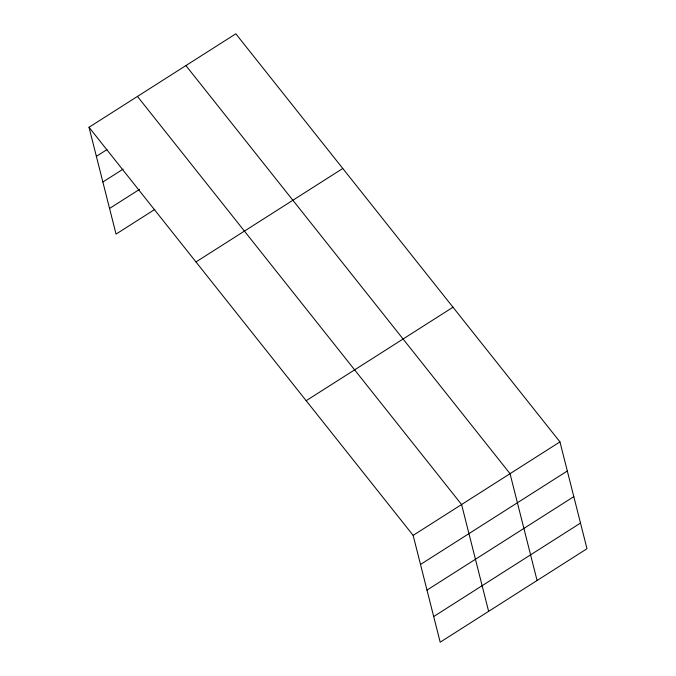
<?xml version="1.0" encoding="UTF-8"?>
<svg xmlns="http://www.w3.org/2000/svg" width="676" height="676" viewBox="0 0 676 676"><rect width="100%" height="100%" fill="white"/><g stroke="black" fill="none" stroke-linecap="round" stroke-linejoin="round"><path stroke-width="1.01" d="M89.012 127.274L235.823 33.8L559.956 441.901L586.988 548.726L440.177 642.2L413.146 535.375L89.012 127.274L116.044 234.099L154.804 209.416M96.372 156.359L106.943 149.633M102.862 182.013L123.125 169.11M109.554 208.445L139.501 189.373M195.972 261.95L342.791 168.476M306.177 400.699L452.996 307.225M413.146 535.375L559.956 441.901M420.506 564.46L567.316 470.995M426.995 590.114L573.814 496.64M433.688 616.546L580.498 523.072M185.908 65.58L510.042 473.682L537.074 580.507M137.456 96.423L461.59 504.533L488.621 611.357"/></g></svg>
